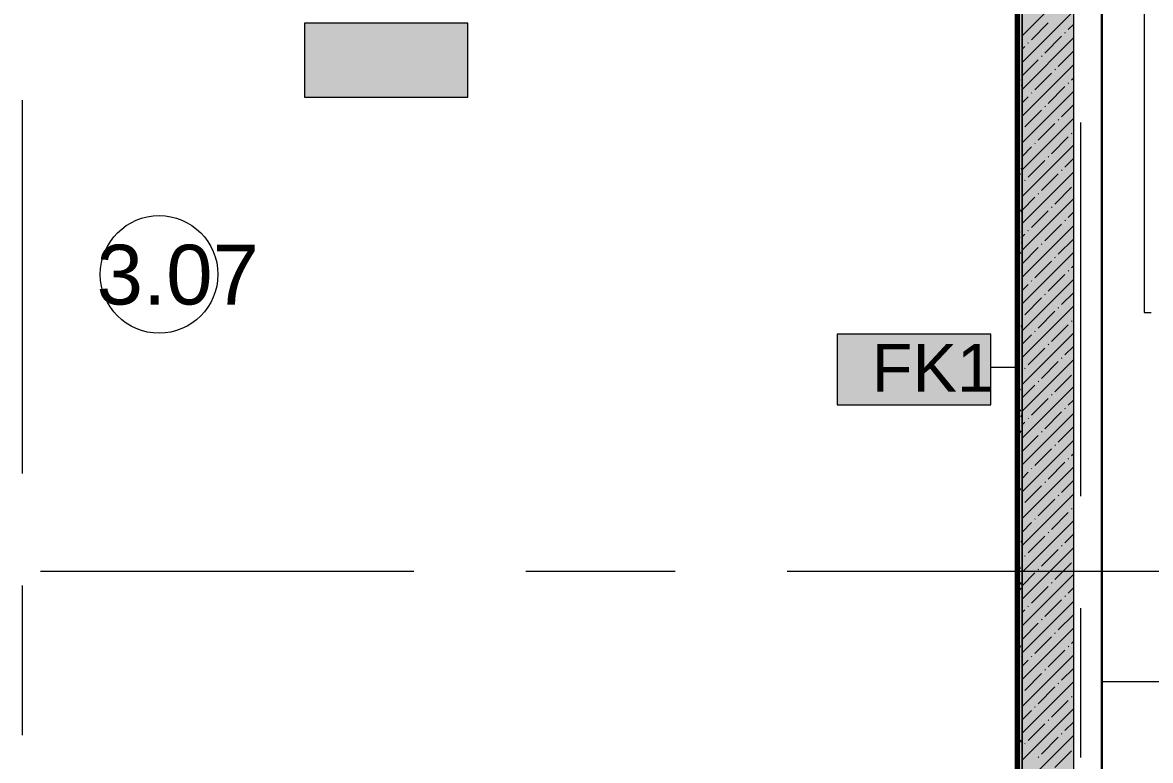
# Model space of a CAD drawing. Header units: millimetres. Extents: x -3817 to 677485, y -22715 to 103890.
# Drawn here: x 613345 to 618142, y 4672 to 7809 of the extents above; entities that cross this region are included whole.
import ezdxf

# ---------------------------------------------------------------- set-up
doc = ezdxf.new("R2010")
doc.units = ezdxf.units.MM
doc.layers.add('PDF _Геометрия', color=7, linetype='Continuous', true_color=0x1d1d1d)
doc.layers.add('PDF _Сплошная заливка', color=7, linetype='Continuous', true_color=0xffffff)
doc.layers.add('PDF _Текст', color=7, linetype='Continuous')
doc.styles.add('PDF GOST-Common', font='arial.ttf')

msp = doc.modelspace()

# ---------------------------------------------------------------- hatches: boundary and pattern name
at = {"layer": 'PDF _Сплошная заливка', "transparency": 33554559}
msp.add_hatch(color=256, dxfattribs=at).paths.add_polyline_path([(617595.5, 2276.9), (617815.5, 2276.9), (617815.5, 9256.9), (617595.5, 9256.9), (617595.5, 3178.4)])

# ---------------------------------------------------------------- linework, layer by layer
at = {"layer": 'PDF _Геометрия', "color": 9, "lineweight": 9, "true_color": 0xc0c0c0}
msp.add_lwpolyline([(617815.5, 2276.9), (617815.5, 9256.9), (617595.5, 9256.9), (617595.5, 9026.9), (616495.5, 9026.9), (616495.5, 9556.9), (617595.5, 9556.9), (617595.5, 9776.9), (618065.5, 9776.9)], dxfattribs=at)
at = {"layer": 'PDF _Геометрия', "color": 231, "lineweight": 70, "true_color": 0xff80c0}
msp.add_lwpolyline([(616394.5, 9535.9), (616394.5, 8926.9), (616394.5, 8925.9), (617574.5, 8925.9), (617574.5, 2017.4), (617575.5, 2017.4)], dxfattribs=at)
at = {"layer": 'PDF _Геометрия', "color": 231, "lineweight": 30, "true_color": 0xff80c0}
msp.add_lwpolyline([(619245.5, 2121.9), (620450.5, 2121.9), (620450.5, 5516.9), (619145.5, 5516.9), (619145.5, 9436.9), (618215.5, 9436.9), (618215.5, 9156.9), (617935.5, 9156.9), (617935.5, 2403.4)], dxfattribs=at)
at = {"layer": 'PDF _Геометрия', "color": 7, "lineweight": 9}
for points in [[(618115.5, 9235.9), (618115.5, 6576.1), (618144.8, 6576.1)], [(617595.5, 9026.9), (617595.5, 8946.9), (617595.5, 1996.9), (617595.5, 8946.9), (617575.5, 8946.9)], [(617575.5, 8925.9), (617575.5, 2017.4)], [(617575, 6342.7), (617462.5, 6342.7)], [(618895.5, 5006.9), (617935.5, 5006.9)]]:
    msp.add_lwpolyline(points, dxfattribs=at)
at = {"layer": 'PDF _Геометрия', "color": 231, "lineweight": 9, "true_color": 0xff80c0}
msp.add_lwpolyline([(617575.5, 2017.4), (617575.5, 8925.9), (617575.5, 8926.9)], dxfattribs=at)
at = {"layer": 'PDF _Геометрия', "lineweight": 9}
for points in [[(617595.5, 7753.1), (617815.5, 7973.1)], [(617595.5, 7639.1), (617815.5, 7859.1)], [(617635.5, 7736.1), (617706.8, 7807.4)], [(617792.3, 7778.9), (617815.5, 7802.1)], [(617595.5, 7525), (617815.5, 7745)], [(617621.2, 7721.9), (617623.6, 7724.3)], [(617692.5, 7679.1), (617763.8, 7750.4)], [(617778, 7764.7), (617780.4, 7767)], [(617595.5, 7696.1), (617607, 7707.6)], [(617749.5, 7622.1), (617815.5, 7688)], [(617595.5, 7582.1), (617664, 7650.6)], [(617595.5, 7411), (617815.5, 7631)], [(617678.2, 7664.9), (617680.6, 7667.2)], [(617649.7, 7522.3), (617721, 7593.6)], [(617735.3, 7607.8), (617737.6, 7610.2)], [(617706.8, 7465.3), (617778, 7536.6)], [(617792.3, 7550.8), (617794.7, 7553.2)], [(617806.6, 7565.1), (617815.5, 7574)], [(617595.5, 7297), (617815.5, 7517)], [(617595.5, 7468), (617621.2, 7493.8)], [(617635.5, 7508), (617637.8, 7510.4)], [(617607, 7365.5), (617678.2, 7436.8)], [(617692.5, 7451), (617694.9, 7453.4)], [(617763.8, 7408.2), (617815.5, 7459.9)], [(617595.5, 7182.9), (617815.5, 7402.9)], [(617749.5, 7394), (617751.9, 7396.4)], [(617664, 7308.5), (617735.3, 7379.7)], [(617806.6, 7337), (617808.9, 7339.3)], [(617649.7, 7294.2), (617652.1, 7296.6)], [(617721, 7251.4), (617792.3, 7322.7)], [(617595.5, 7068.9), (617815.5, 7288.9)], [(617595.5, 7239.9), (617635.5, 7279.9)], [(617621.2, 7151.6), (617692.5, 7222.9)], [(617706.8, 7237.2), (617709.1, 7239.5)], [(617778, 7194.4), (617815.5, 7231.8)], [(617595.5, 6954.8), (617815.5, 7174.8)], [(617678.2, 7094.6), (617749.5, 7165.9)], [(617763.8, 7180.1), (617766.2, 7182.5)], [(617607, 7137.4), (617609.3, 7139.7)], [(617735.3, 7037.6), (617806.6, 7108.9)], [(617595.5, 7011.8), (617649.7, 7066.1)], [(617595.5, 6840.8), (617815.5, 7060.8)], [(617664, 7080.4), (617666.4, 7082.7)], [(617635.5, 6937.8), (617706.8, 7009.1)], [(617721, 7023.3), (617723.4, 7025.7)], [(617792.3, 6980.6), (617815.5, 7003.7)], [(617778, 6966.3), (617780.4, 6968.7)], [(617595.5, 6726.7), (617815.5, 6946.7)], [(617595.5, 6897.8), (617607, 6909.3)], [(617621.2, 6923.5), (617623.6, 6925.9)], [(617692.5, 6880.8), (617763.8, 6952)], [(617678.2, 6866.5), (617680.6, 6868.9)], [(617749.5, 6823.7), (617815.5, 6889.7)], [(617595.5, 6783.7), (617664, 6852.3)], [(617595.5, 6612.7), (617815.5, 6832.7)], [(617735.3, 6809.5), (617737.6, 6811.9)], [(617649.7, 6724), (617721, 6795.2)], [(617806.6, 6766.7), (617815.5, 6775.6)], [(617595.5, 6498.6), (617815.5, 6718.6)], [(617706.8, 6666.9), (617778, 6738.2)], [(617792.3, 6752.5), (617794.7, 6754.8)], [(617595.5, 6669.7), (617621.2, 6695.4)], [(617635.5, 6709.7), (617637.8, 6712.1)], [(617607, 6567.1), (617678.2, 6638.4)], [(617692.5, 6652.7), (617694.9, 6655)], [(617763.8, 6609.9), (617815.5, 6661.6)], [(617595.5, 6384.6), (617815.5, 6604.6)], [(617664, 6510.1), (617735.3, 6581.4)], [(617749.5, 6595.6), (617751.9, 6598)], [(617721, 6453.1), (617792.3, 6524.4)], [(617806.6, 6538.6), (617808.9, 6541)], [(617595.5, 6270.5), (617815.5, 6490.5)], [(617595.5, 6441.6), (617635.5, 6481.6)], [(617649.7, 6495.9), (617652.1, 6498.2)], [(617706.8, 6438.8), (617709.1, 6441.2)], [(617778, 6396.1), (617815.5, 6433.5)], [(617621.2, 6353.3), (617692.5, 6424.6)], [(617763.8, 6381.8), (617766.2, 6384.2)], [(617595.5, 6156.5), (617815.5, 6376.5)], [(617607, 6339), (617609.3, 6341.4)], [(617678.2, 6296.3), (617749.5, 6367.5)], [(617664, 6282), (617666.4, 6284.4)], [(617735.3, 6239.2), (617806.6, 6310.5)], [(617595.5, 6213.5), (617649.7, 6267.8)], [(617595.5, 6042.4), (617815.5, 6262.4)], [(617635.5, 6139.4), (617706.8, 6210.7)], [(617721, 6225), (617723.4, 6227.4)], [(617792.3, 6182.2), (617815.5, 6205.4)], [(617595.5, 5928.4), (617815.5, 6148.4)], [(617692.5, 6082.4), (617763.8, 6153.7)], [(617778, 6168), (617780.4, 6170.3)], [(617595.5, 6099.4), (617607, 6110.9)], [(617621.2, 6125.2), (617623.6, 6127.6)], [(617749.5, 6025.4), (617815.5, 6091.3)], [(617595.5, 5985.4), (617664, 6053.9)], [(617678.2, 6068.2), (617680.6, 6070.5)], [(617595.5, 5814.3), (617815.5, 6034.3)], [(617649.7, 5925.6), (617721, 5996.9)], [(617735.3, 6011.1), (617737.6, 6013.5)], [(617792.3, 5954.1), (617794.7, 5956.5)], [(617806.6, 5968.4), (617815.5, 5977.3)], [(617595.5, 5700.3), (617815.5, 5920.3)], [(617635.5, 5911.3), (617637.8, 5913.7)], [(617706.8, 5868.6), (617778, 5939.9)], [(617595.5, 5871.3), (617621.2, 5897.1)], [(617692.5, 5854.3), (617694.9, 5856.7)], [(617763.8, 5811.6), (617815.5, 5863.2)], [(617595.5, 5586.2), (617815.5, 5806.2)], [(617607, 5768.8), (617678.2, 5840.1)], [(617664, 5711.8), (617735.3, 5783)], [(617749.5, 5797.3), (617751.9, 5799.7)], [(617721, 5654.7), (617792.3, 5726)], [(617806.6, 5740.3), (617808.9, 5742.6)], [(617595.5, 5472.2), (617815.5, 5692.2)], [(617595.5, 5643.2), (617635.5, 5683.3)], [(617649.7, 5697.5), (617652.1, 5699.9)], [(617621.2, 5554.9), (617692.5, 5626.2)], [(617706.8, 5640.5), (617709.1, 5642.9)], [(617778, 5597.7), (617815.5, 5635.1)], [(617595.5, 5358.1), (617815.5, 5578.1)], [(617678.2, 5497.9), (617749.5, 5569.2)], [(617763.8, 5583.5), (617766.2, 5585.8)], [(617607, 5540.7), (617609.3, 5543.1)], [(617595.5, 5415.1), (617649.7, 5469.4)], [(617664, 5483.7), (617666.4, 5486)], [(617735.3, 5440.9), (617806.6, 5512.2)], [(617595.5, 5244.1), (617815.5, 5464.1)], [(617721, 5426.6), (617723.4, 5429)], [(617635.5, 5341.1), (617706.8, 5412.4)], [(617778, 5369.6), (617780.4, 5372)], [(617792.3, 5383.9), (617815.5, 5407)], [(617595.5, 5130), (617815.5, 5350)], [(617621.2, 5326.8), (617623.6, 5329.2)], [(617692.5, 5284.1), (617763.8, 5355.4)], [(617595.5, 5301.1), (617607, 5312.6)], [(617749.5, 5227.1), (617815.5, 5293)], [(617595.5, 5187), (617664, 5255.6)], [(617595.5, 5016), (617815.5, 5236)], [(617678.2, 5269.8), (617680.6, 5272.2)], [(617649.7, 5127.3), (617721, 5198.5)], [(617735.3, 5212.8), (617737.6, 5215.2)], [(617706.8, 5070.2), (617778, 5141.5)], [(617792.3, 5155.8), (617794.7, 5158.1)], [(617806.6, 5170), (617815.5, 5178.9)], [(617595.5, 4901.9), (617815.5, 5121.9)], [(617595.5, 5073), (617621.2, 5098.7)], [(617635.5, 5113), (617637.8, 5115.4)], [(617607, 4970.4), (617678.2, 5041.7)], [(617692.5, 5056), (617694.9, 5058.4)], [(617763.8, 5013.2), (617815.5, 5064.9)], [(617595.5, 4787.9), (617815.5, 5007.9)], [(617749.5, 4999), (617751.9, 5001.3)], [(617664, 4913.4), (617735.3, 4984.7)], [(617806.6, 4941.9), (617808.9, 4944.3)], [(617595.5, 4673.8), (617815.5, 4893.8)], [(617649.7, 4899.2), (617652.1, 4901.5)], [(617721, 4856.4), (617792.3, 4927.7)], [(617595.5, 4844.9), (617635.5, 4884.9)], [(617706.8, 4842.1), (617709.1, 4844.5)], [(617621.2, 4756.6), (617692.5, 4827.9)], [(617778, 4799.4), (617815.5, 4836.8)], [(617595.5, 4559.8), (617815.5, 4779.8)], [(617678.2, 4699.6), (617749.5, 4770.9)], [(617763.8, 4785.1), (617766.2, 4787.5)], [(617607, 4742.3), (617609.3, 4744.7)], [(617735.3, 4642.6), (617806.6, 4713.8)], [(617664, 4685.3), (617666.4, 4687.7)]]:
    msp.add_lwpolyline(points, dxfattribs=at)
at = {"layer": 'PDF _Геометрия', "color": 7, "lineweight": 9}
for points in [[(615238.6, 7806.8), (614544.6, 7806.8), (614544.6, 7491.5), (615238.6, 7491.5)], [(615238.6, 7806.8), (614544.6, 7806.8), (614544.6, 7491.5), (615238.6, 7491.5)], [(617462.5, 6484.6), (616809.3, 6484.6), (616809.3, 6184.6), (617462.5, 6184.6)]]:
    msp.add_lwpolyline(points, close=True, dxfattribs=at)
at = {"layer": 'PDF _Геометрия', "color": 253, "lineweight": 9, "true_color": 0x9b9b9b}
for points in [[(617595.5, 7790.4), (617592.7, 7785.5)], [(617579.7, 7699), (617575.5, 7706.4)], [(617585.4, 7590.1), (617580.4, 7581.4)], [(617587.9, 7562.9), (617582.9, 7571.6)], [(617595.5, 7546.5), (617591.6, 7539.8)], [(617580.3, 7276.4), (617575.5, 7268)], [(617576.2, 7208.3), (617575.5, 7207.1)], [(617587.3, 7166.7), (617582.3, 7158)], [(617595.5, 7184.1), (617592.1, 7189.8)], [(617594.2, 7003.4), (617589.1, 7012.1)], [(617583, 6961.8), (617578, 6970.5)], [(617586.2, 6921), (617581.2, 6912.2)], [(617587.1, 6893.8), (617582.1, 6902.5)], [(617595.5, 6876), (617592.4, 6870.6)], [(617591.2, 6825.7), (617586.2, 6834.4)], [(617580, 6784.1), (617575.5, 6792)], [(617595.5, 6693.1), (617595.4, 6692.9)], [(617577, 6606.4), (617575.5, 6609.1)], [(617577, 6539.2), (617575.5, 6536.5)], [(617595.5, 6513.5), (617591.3, 6520.7)], [(617595.5, 6449.2), (617594.3, 6447.2)], [(617575.9, 6293.4), (617575.5, 6292.7)], [(617582.2, 6292.6), (617577.2, 6301.3)], [(617587, 6251.8), (617582, 6243.1)], [(617590.4, 6156.5), (617585.4, 6165.3)], [(617594.1, 6142.1), (617589.1, 6133.4)], [(617590, 6074.1), (617585, 6065.4)], [(617576.2, 5937.2), (617575.5, 5938.6)], [(617588.9, 5828.3), (617583.9, 5819.6)], [(617595.5, 5782), (617594.6, 5783.5)], [(617595.5, 5778.7), (617595.1, 5778)], [(617576.7, 5624.2), (617575.5, 5622.1)], [(617585.5, 5555.4), (617580.5, 5564.1)], [(617595.5, 5599.1), (617591.6, 5605.8)], [(617583.8, 5514.6), (617578.7, 5505.9)], [(617589.6, 5487.4), (617584.6, 5496.1)], [(617579.7, 5446.5), (617575.5, 5439.2)], [(617593.7, 5419.3), (617588.6, 5428.1)], [(617582.5, 5377.7), (617577.5, 5386.4)], [(617590.8, 5404.9), (617585.8, 5396.2)], [(617579.5, 5200), (617575.5, 5207)], [(617578.6, 5200.8), (617575.5, 5195.4)], [(617589.7, 5159.2), (617584.7, 5150.5)], [(617595.5, 5111.4), (617593.8, 5114.3)], [(617584.7, 4886.2), (617579.7, 4894.9)], [(617580.5, 4777.4), (617575.5, 4768.7)], [(617592.9, 4750.2), (617587.8, 4758.9)]]:
    msp.add_lwpolyline(points, dxfattribs=at)
at = {"layer": 'PDF _Геометрия', "color": 253, "lineweight": 9, "true_color": 0xaaaaaa}
for points in [[(613345.5, 5891.5), (613345.5, 7479)], [(617845.5, 5796.4), (617845.5, 7383.9)], [(613421.4, 5476.9), (615008.9, 5476.9)], [(615485.2, 5476.9), (616120.2, 5476.9)], [(616596.4, 5476.9), (618183.9, 5476.9)], [(613345.5, 4780.3), (613345.5, 5415.3)], [(617845.5, 4685.2), (617845.5, 5320.2)]]:
    msp.add_lwpolyline(points, dxfattribs=at)
at = {"layer": 'PDF _Геометрия', "color": 7, "lineweight": 9}
msp.add_circle((613926.1, 6738.4), 250, dxfattribs=at)
msp.add_circle((613926.1, 6738.4), 250, dxfattribs=at)
at = {"layer": 'PDF _Сплошная заливка', "lineweight": 35, "transparency": 33554559}
msp.add_solid([(617595.5, 1996.9), (617595.5, 8946.9), (617575.5, 1996.9), (617575.5, 8946.9)], dxfattribs=at)
at = {"layer": 'PDF _Сплошная заливка', "lineweight": 9, "transparency": 33554559}
for points in [[(615238.6, 7806.8), (614544.6, 7806.8), (615238.6, 7491.5), (614544.6, 7491.5)], [(617462.5, 6484.6), (616809.3, 6484.6), (617462.5, 6184.6), (616809.3, 6184.6)]]:
    msp.add_solid(points, dxfattribs=at)

# ---------------------------------------------------------------- texts
at = {"layer": 'PDF _Текст', "color": 250, "true_color": 0x3c3c3c, "insert": (613660.3, 6735.6), "char_height": 254, "attachment_point": 4, "style": 'PDF GOST-Common'}
msp.add_mtext('3.07', dxfattribs=at)
at = {"layer": 'PDF _Текст', "insert": (616956.4, 6341.2), "char_height": 203.2, "attachment_point": 4, "style": 'PDF GOST-Common'}
msp.add_mtext('FK1', dxfattribs=at)

doc.saveas('drawing.dxf')
